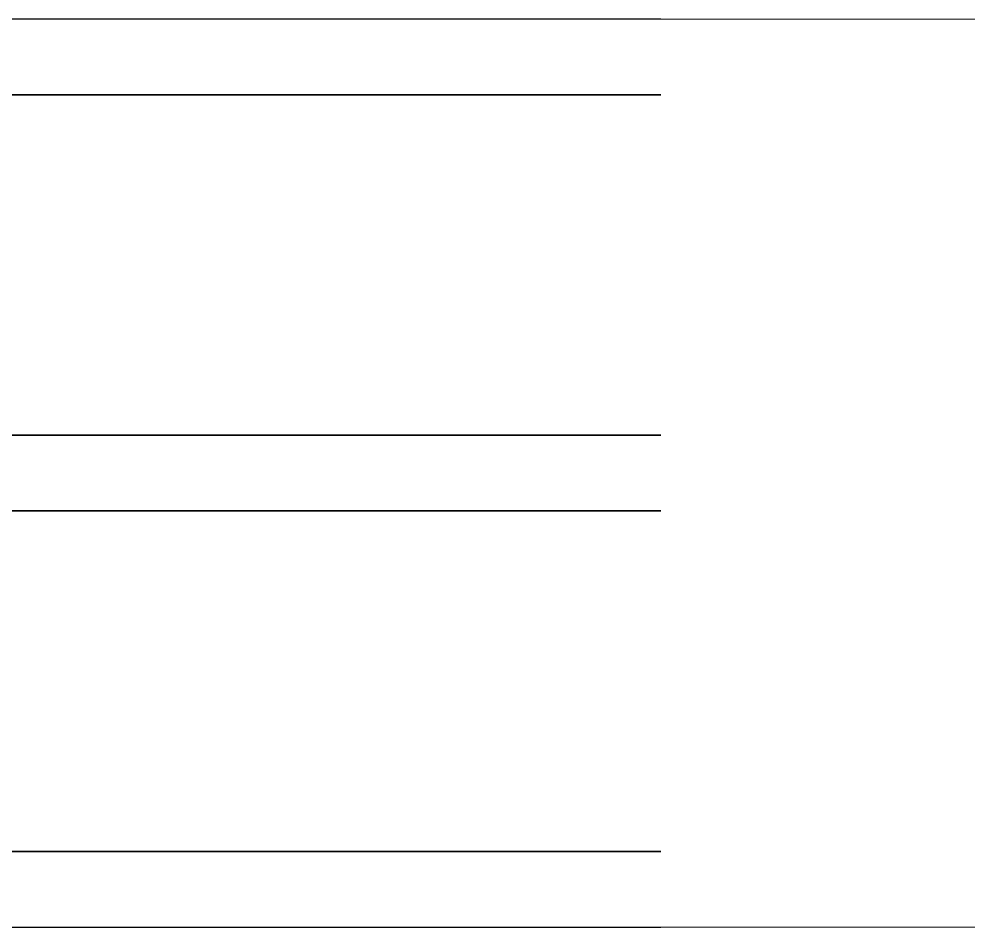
# Model space of a CAD drawing. Header units: metres. Extents: x 19 to 230, y -653 to -519.
# Drawn here: x 25.9384 to 25.9885, y -529.997 to -529.949 of the extents above; entities that cross this region are included whole.
import ezdxf

# ---------------------------------------------------------------- set-up
doc = ezdxf.new("R2010")
doc.units = ezdxf.units.M
doc.header["$LTSCALE"] = 0.0125
doc.layers.add('05Fenster', color=171, linetype='Continuous', lineweight=15)
doc.layers.add('Fenster', color=65, linetype='Continuous', lineweight=5)

# ---------------------------------------------------------------- blocks, each defined once
blk = doc.blocks.new('Hol18 Schnitt hor Stulp')
at = {"layer": 'Fenster', "lineweight": -3}
for p, q in [((0.0001173154408788402, -2.450000000000022e-05), (6.080315008324955e-05, -2.450000000000022e-05)), ((6.080315008324955e-05, -2.850000000000075e-05), (0.0001173154408788402, -2.850000000000075e-05)), ((0.0001173154408788402, -2.850000000000075e-05), (7.400315008324054e-05, -2.850000000000075e-05)), ((0.0001173154408788402, -4.65000000000014e-05), (6.080315008324955e-05, -4.65000000000014e-05)), ((7.400315008324054e-05, -4.65000000000014e-05), (0.0001173154408788402, -4.65000000000014e-05)), ((6.080315008324955e-05, -5.05000000000002e-05), (0.0001173154408788402, -5.05000000000002e-05)), ((0.0001173154408788402, -5.05000000000002e-05), (7.400315008324054e-05, -5.05000000000002e-05)), ((0.0001173154408788402, -6.850000000000085e-05), (6.080315008324955e-05, -6.850000000000085e-05)), ((7.400315008324054e-05, -6.850000000000085e-05), (0.0001173154408788402, -6.850000000000085e-05)), ((6.080315008324955e-05, -7.249999999999965e-05), (0.0001173154408788402, -7.249999999999965e-05))]:
    blk.add_line(p, q, dxfattribs=at)

msp = doc.modelspace()

# ---------------------------------------------------------------- linework, layer by layer
at = {"layer": 'Fenster'}
for p, q in [((25.9722839369408, -529.9489805160609), (26.30478157072447, -529.9489743279429)), ((25.9722839369408, -529.996980516061), (26.30509153904522, -529.9969733270954))]:
    msp.add_line(p, q, dxfattribs=at)

# ---------------------------------------------------------------- block references
at = {"layer": '05Fenster', "xscale": 1000, "yscale": 1000, "zscale": 1000}
msp.add_blockref('Hol18 Schnitt hor Stulp', (25.85496849606196, -529.924480516061), dxfattribs=at)

doc.saveas('drawing.dxf')
